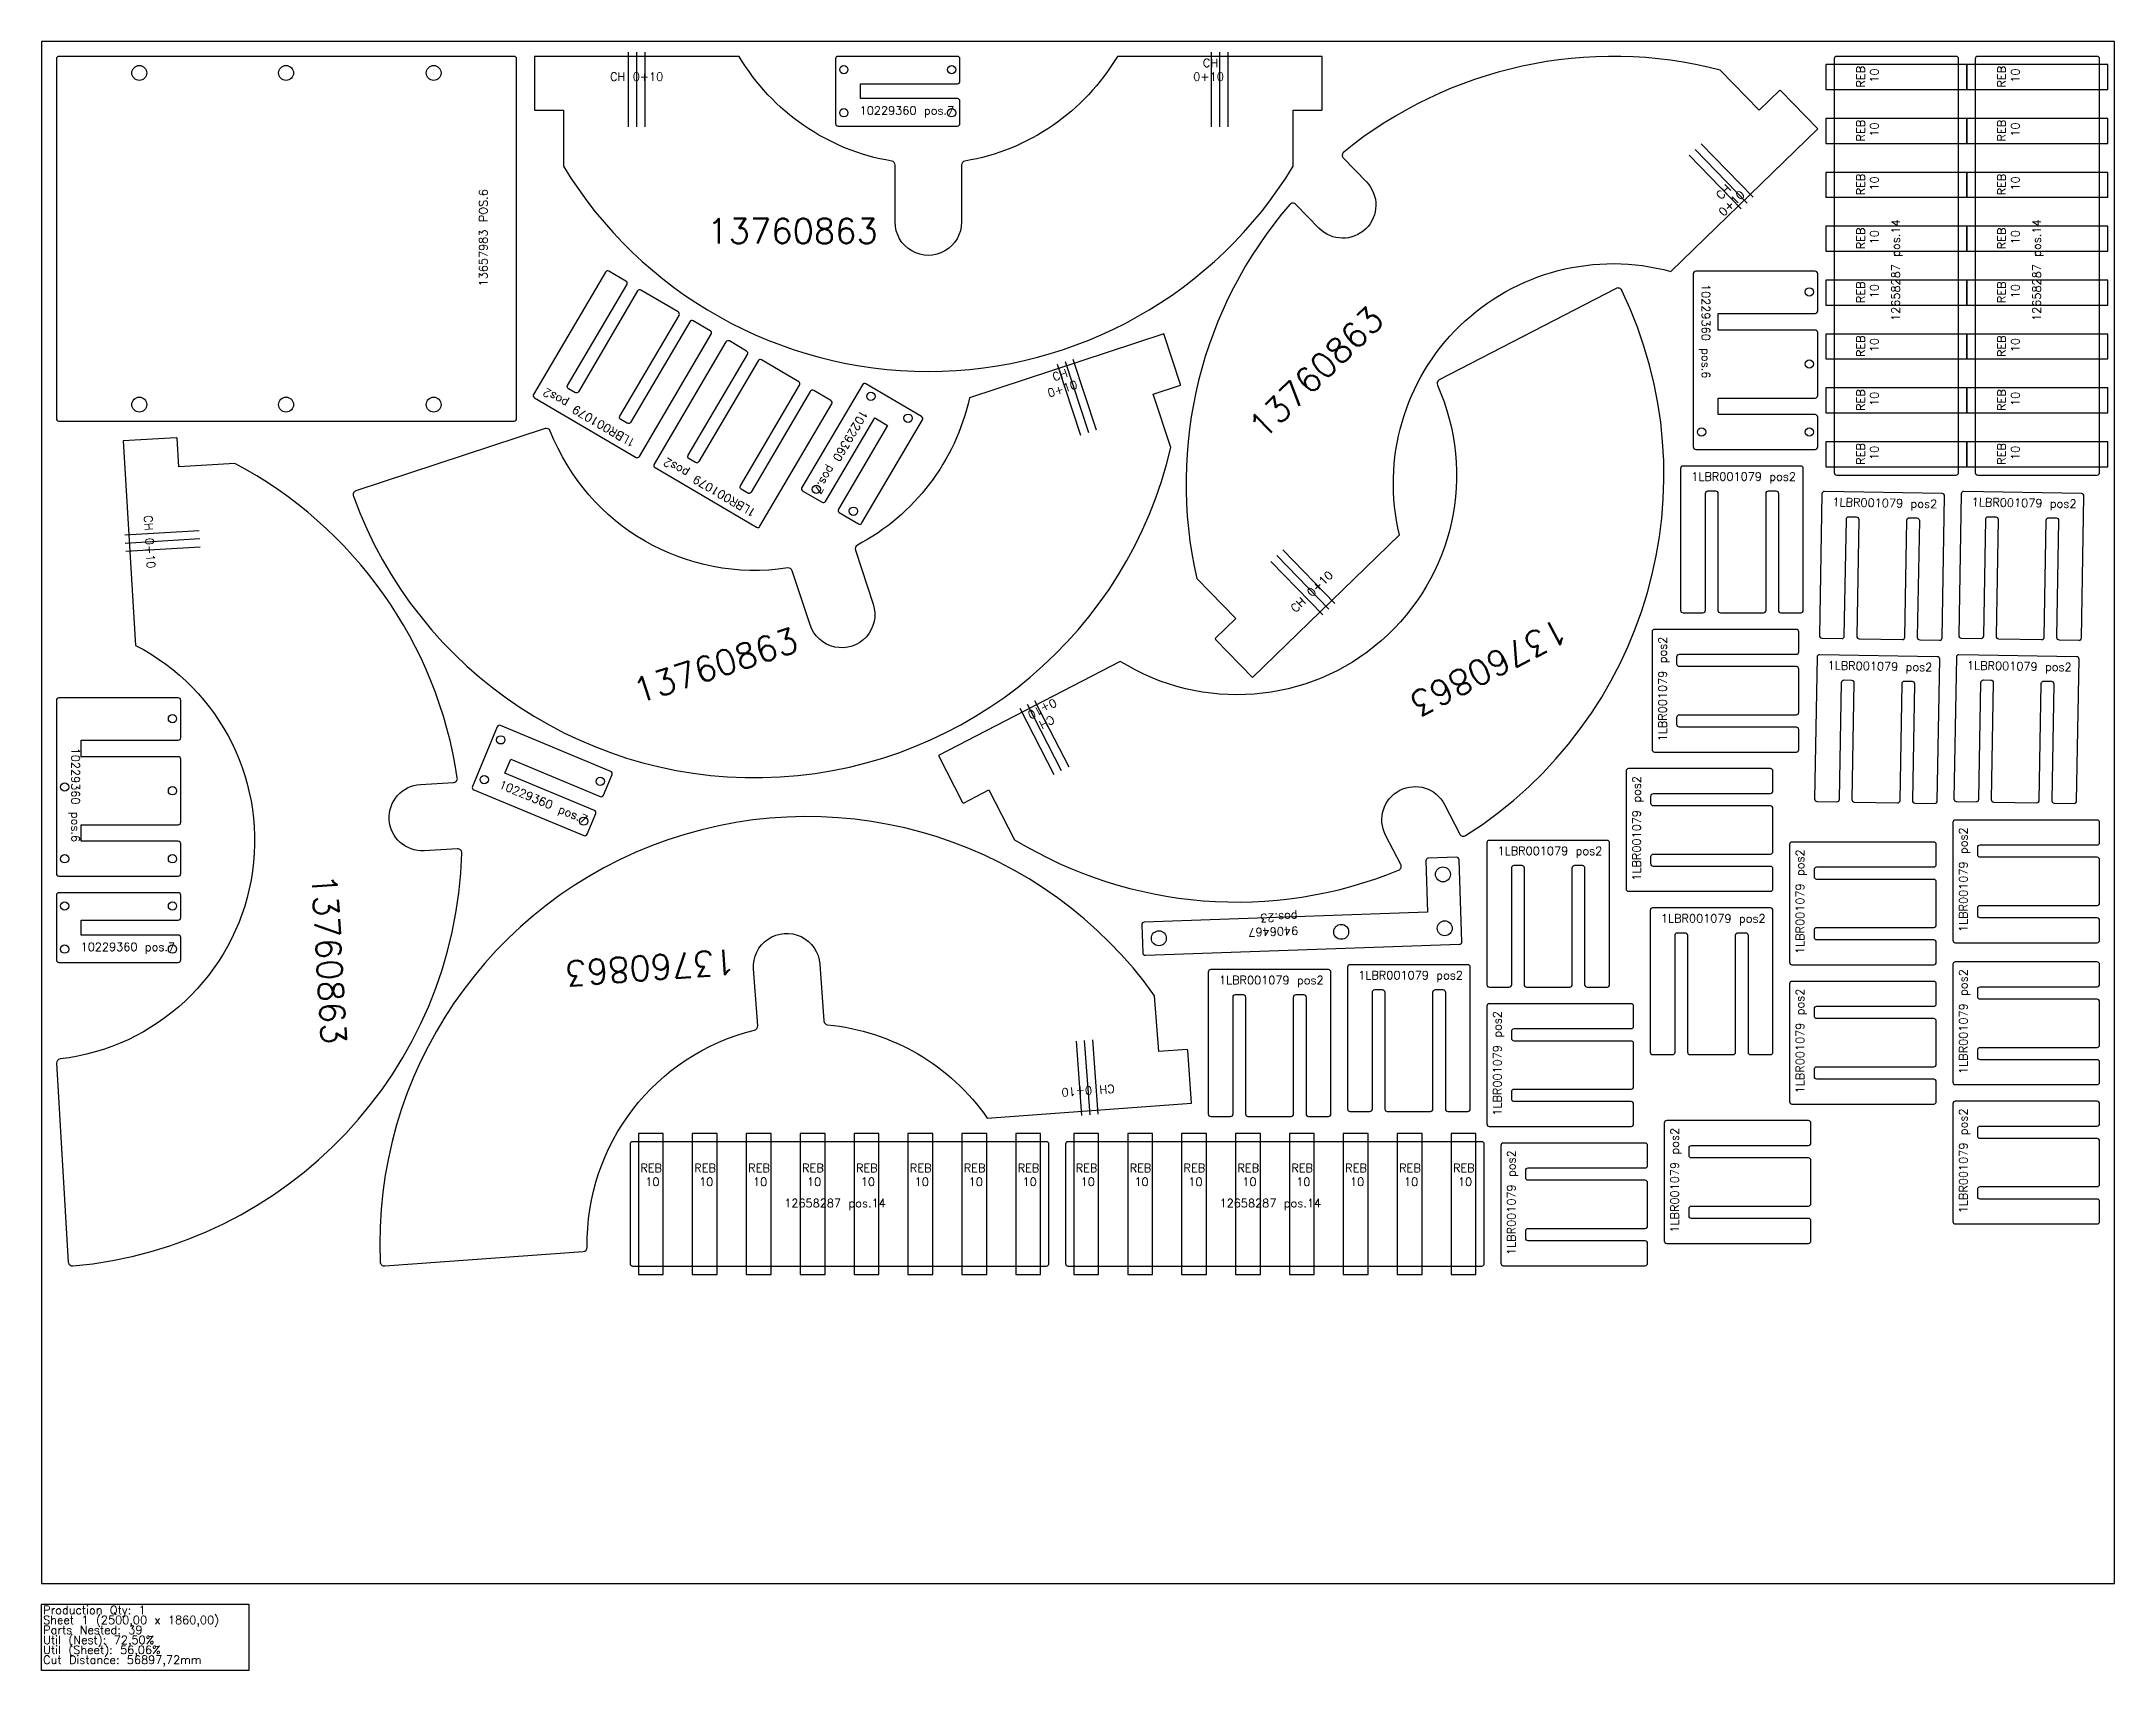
# Model space of a CAD drawing. Header units: millimetres. Extents: x 0 to 2500, y -105 to 1860.
import ezdxf

# ---------------------------------------------------------------- set-up
doc = ezdxf.new("R2010")
doc.units = ezdxf.units.MM
for name, color, linetype in [('10229360', 7, 'Continuous'), ('12658287', 7, 'Continuous'), ('13657983', 7, 'Continuous'), ('13760863', 7, 'Continuous'), ('1LBR001079', 7, 'Continuous'), ('Chanfro', 7, 'Continuous'), ('Des.', 7, 'Continuous'), ('Rebaixo', 6, 'Continuous'), ('sheet', 24, 'Continuous'), ('Stats', 7, 'Continuous'), ('Texto', 7, 'Continuous')]:
    doc.layers.add(name, color=color, linetype=linetype)
doc.styles.get("Standard").update_dxf_attribs({"font": 'txt.shx'})

msp = doc.modelspace()

# ---------------------------------------------------------------- linework, layer by layer
at = {"color": 231}
msp.add_circle((28, 960.7), 5, dxfattribs=at)
at = {"layer": '10229360', "color": 231}
for points in [[(1104.6, 1791), (987.6, 1791), (987.6, 1809), (1104.6, 1809, 0.414214), (1107.6, 1812), (1107.6, 1839, 0.414214), (1104.6, 1842), (960.6, 1842, 0.414214), (957.6, 1839), (957.6, 1761, 0.414214), (960.6, 1758), (1104.6, 1758, 0.414214), (1107.6, 1761), (1107.6, 1788, 0.414214)], [(2022, 1409.9), (2022, 1429.9), (2139, 1429.9, 0.414214), (2142, 1432.9), (2142, 1508.9, 0.414214), (2139, 1511.9), (2022, 1511.9), (2022, 1531.9), (2139, 1531.9, 0.414214), (2142, 1534.9), (2142, 1579.9, 0.414214), (2139, 1582.9), (1995, 1582.9, 0.414214), (1992, 1579.9), (1992, 1370.9, 0.414214), (1995, 1367.9), (2139, 1367.9, 0.414214), (2142, 1370.9), (2142, 1406.9, 0.414214), (2139, 1409.9)], [(945.5, 1305.1), (1004.8, 1406), (1020.3, 1396.9), (961, 1296, 0.414214), (962.1, 1291.9), (985.4, 1278.2, 0.414214), (989.5, 1279.3), (1062.4, 1403.5, 0.414214), (1061.4, 1407.6), (994.1, 1447.1, 0.414214), (990, 1446), (917.1, 1321.8, 0.414214), (918.1, 1317.7), (941.4, 1304.1, 0.414214)], [(48, 895.2), (48, 915.2), (165, 915.2, 0.414214), (168, 918.2), (168, 994.2, 0.414214), (165, 997.2), (48, 997.2), (48, 1017.2), (165, 1017.2, 0.414214), (168, 1020.2), (168, 1065.2, 0.414214), (165, 1068.2), (21, 1068.2, 0.414214), (18, 1065.2), (18, 856.2, 0.414214), (21, 853.2), (165, 853.2, 0.414214), (168, 856.2), (168, 892.2, 0.414214), (165, 895.2)], [(666.9, 932.5), (558.9, 977.6), (565.9, 994.2), (673.8, 949.1, 0.414214), (677.8, 950.7), (688.2, 975.7, 0.414214), (686.5, 979.6), (553.6, 1035, 0.414214), (549.7, 1033.4), (519.7, 961.4, 0.414214), (521.3, 957.5), (654.2, 902.1, 0.414214), (658.1, 903.7), (668.5, 928.6, 0.414214)], [(165, 782.2), (48, 782.2), (48, 800.2), (165, 800.2, 0.414214), (168, 803.2), (168, 830.2, 0.414214), (165, 833.2), (21, 833.2, 0.414214), (18, 830.2), (18, 752.2, 0.414214), (21, 749.2), (165, 749.2, 0.414214), (168, 752.2), (168, 779.2, 0.414214)]]:
    msp.add_lwpolyline(points, format="xyb", close=True, dxfattribs=at)
for centre in [(967.6, 1826), (1097.6, 1826), (967.6, 1774), (1097.6, 1774), (2132, 1557.9), (2132, 1470.9), (1000.3, 1431.9), (1045.1, 1405.5), (2002, 1388.9), (2132, 1388.9), (934.4, 1319.8), (979.2, 1293.4), (158, 1043.2), (553.9, 1017.6), (158, 956.2), (533.9, 969.6), (673.9, 967.5), (653.9, 919.5), (28, 874.2), (158, 874.2), (28, 817.2), (158, 817.2), (28, 765.2), (158, 765.2)]:
    msp.add_circle(centre, 5, dxfattribs=at)
at = {"layer": '12658287', "color": 6}
for points in [[(2312, 1340), (2312, 1839, 0.414214), (2309, 1842), (2165, 1842, 0.414214), (2162, 1839), (2162, 1340, 0.414214), (2165, 1337), (2309, 1337, 0.414214)], [(2482, 1340), (2482, 1839, 0.414214), (2479, 1842), (2335, 1842, 0.414214), (2332, 1839), (2332, 1340, 0.414214), (2335, 1337), (2479, 1337, 0.414214)], [(712.9, 382.9), (1211.9, 382.9, 0.414214), (1214.9, 385.9), (1214.9, 529.9, 0.414214), (1211.9, 532.9), (712.9, 532.9, 0.414214), (709.9, 529.9), (709.9, 385.9, 0.414214)], [(1237.9, 382.9), (1736.9, 382.9, 0.414214), (1739.9, 385.9), (1739.9, 529.9, 0.414214), (1736.9, 532.9), (1237.9, 532.9, 0.414214), (1234.9, 529.9), (1234.9, 385.9, 0.414214)]]:
    msp.add_lwpolyline(points, format="xyb", close=True, dxfattribs=at)
at = {"layer": '13657983', "color": 231}
msp.add_lwpolyline([(573, 1405), (573, 1839, 0.414214), (570, 1842), (21, 1842, 0.414214), (18, 1839), (18, 1405, 0.414214), (21, 1402), (570, 1402, 0.414214)], format="xyb", close=True, dxfattribs=at)
for centre in [(118, 1822), (295, 1822), (473, 1822), (118, 1422), (295, 1422), (473, 1422)]:
    msp.add_circle(centre, 9, dxfattribs=at)
at = {"layer": '13760863', "color": 231}
for points in [[(1509.5, 1777), (1544.1, 1777, 0.000528), (1544.5, 1778), (1544.5, 1842), (1297.5, 1842, -0.220687), (1113.6, 1715.7, 0.365977), (1109.5, 1710.8), (1109.5, 1642, -1.000001), (1029.5, 1642), (1029.5, 1710.8, 0.365977), (1025.3, 1715.7, -0.220687), (841.4, 1842), (594.5, 1842), (594.5, 1778, 0.000528), (594.9, 1777), (629.5, 1777), (629.5, 1709.4, 0.562208), (1509.5, 1709.4)], [(2096.4, 1801.1), (2071.6, 1777), (2024.5, 1825.5, 0.238363), (1570.5, 1726.6, 0.440334), (1570.1, 1719.2), (1597.9, 1690.5, -0.999999), (1540.6, 1634.8), (1512.7, 1663.5, 0.440334), (1505.3, 1663.3, 0.238363), (1393.2, 1212.3), (1440.3, 1163.8), (1415.5, 1139.7, 0.000528), (1415.9, 1138.7), (1460.5, 1092.8), (1637.7, 1264.9, -0.570088), (1964.8, 1582.7), (2142, 1754.7), (2097.4, 1800.6, 0.000528)], [(1081.6, 998.9), (1110.9, 942.1, 0.000528), (1111.8, 941.4), (1142.5, 957.3), (1173.6, 897.2, 0.238363), (1636.7, 860.4, 0.440334), (1639.3, 867.3), (1620.9, 902.8, -0.999999), (1692, 939.6), (1710.3, 904, 0.440334), (1717.5, 902.1, 0.380126), (1905.8, 1559.8, 0.422856), (1899, 1562.1), (1685.7, 1451.8, 0.398025), (1683.4, 1445.3, -0.741239), (1301, 1112.3)], [(1353.7, 1507.2), (1119.1, 1430, -0.220687), (983.9, 1252.5, 0.365977), (981.5, 1246.5), (1003, 1181.2, -1.000001), (927, 1156.2), (905.5, 1221.5, 0.365977), (900, 1224.9, -0.350299), (613.6, 1390.1, 0.398025), (607.3, 1393.1), (379.2, 1317.9, 0.422856), (376.1, 1311.5, 0.746767), (1361.9, 1370.3), (1340.7, 1434.5), (1373.6, 1445.4, 0.000528), (1373.7, 1446.4)], [(98.6, 1378.2), (113.3, 1131.6, -0.741239), (22.5, 632.7, 0.398025), (18.1, 627.5), (32.4, 387.7, 0.422856), (37.8, 383, 0.380126), (506.9, 881.1, 0.440334), (501.6, 886.2), (461.6, 883.9, -0.999999), (456.9, 963.7), (496.8, 966.1, 0.440334), (501.5, 971.8, 0.238363), (233.1, 1351.1), (165.6, 1347.1), (163.5, 1381.6, 0.000528), (162.5, 1382)], [(1387, 579.2), (1382.3, 643, 0.000528), (1381.8, 644), (1347.3, 641.5), (1342.4, 708.9, 0.746767), (408.5, 387.8, 0.422856), (413.9, 383), (653.4, 400.5, 0.398025), (658.1, 405.5, -0.350299), (860, 667.5, 0.365977), (863.8, 672.7), (858.8, 741.3, -1.000001), (938.6, 747.1), (943.6, 678.5, 0.365977), (948.1, 673.9, -0.220687), (1140.6, 561.3)]]:
    msp.add_lwpolyline(points, format="xyb", close=True, dxfattribs=at)
at = {"layer": '1LBR001079', "color": 231}
for points in [[(717, 1358.3, 0.414214), (721.1, 1359.4), (807.7, 1506.8, 0.414214), (806.6, 1510.9), (785.9, 1523.1, 0.414214), (781.8, 1522), (710.4, 1400.4, -0.414214), (706.3, 1399.4), (698.5, 1403.9, -0.414214), (697.5, 1408), (768.9, 1529.6, 0.414214), (767.8, 1533.7), (723, 1560.1, 0.414214), (718.9, 1559), (647.5, 1437.4, -0.414214), (643.4, 1436.4), (635.6, 1440.9, -0.414214), (634.5, 1445), (705.9, 1566.6, 0.414214), (704.9, 1570.7), (684.2, 1582.9, 0.414214), (680.1, 1581.8), (593.5, 1434.3, 0.414214), (594.5, 1430.2)], [(862.4, 1274.2, 0.414214), (866.5, 1275.2), (953.1, 1422.7, 0.414214), (952, 1426.8), (931.3, 1438.9, 0.414214), (927.2, 1437.9), (855.8, 1316.3, -0.414214), (851.7, 1315.2), (843.9, 1319.8, -0.414214), (842.9, 1323.9), (914.3, 1445.5, 0.414214), (913.2, 1449.6), (868.4, 1475.9, 0.414214), (864.3, 1474.8), (792.9, 1353.3, -0.414214), (788.8, 1352.2), (781, 1356.7, -0.414214), (779.9, 1360.9), (851.3, 1482.4, 0.414214), (850.3, 1486.5), (829.6, 1498.7, 0.414214), (825.5, 1497.6), (738.9, 1350.2, 0.414214), (739.9, 1346.1)], [(1979.7, 1347.9, 0.414214), (1976.7, 1344.9), (1976.7, 1173.9, 0.414214), (1979.7, 1170.9), (2003.7, 1170.9, 0.414214), (2006.7, 1173.9), (2006.7, 1314.9, -0.414214), (2009.7, 1317.9), (2018.7, 1317.9, -0.414214), (2021.7, 1314.9), (2021.7, 1173.9, 0.414214), (2024.7, 1170.9), (2076.7, 1170.9, 0.414214), (2079.7, 1173.9), (2079.7, 1314.9, -0.414214), (2082.7, 1317.9), (2091.7, 1317.9, -0.414214), (2094.7, 1314.9), (2094.7, 1173.9, 0.414214), (2097.7, 1170.9), (2121.7, 1170.9, 0.414214), (2124.7, 1173.9), (2124.7, 1344.9, 0.414214), (2121.7, 1347.9)], [(2150.2, 1317.2, 0.414214), (2147.1, 1314.3), (2144.1, 1143.3, 0.414214), (2147.1, 1140.3), (2171.1, 1139.8, 0.414214), (2174.1, 1142.8), (2176.6, 1283.8, -0.414214), (2179.6, 1286.7), (2188.6, 1286.6, -0.414214), (2191.6, 1283.5), (2189.1, 1142.5, 0.414214), (2192.1, 1139.5), (2244.1, 1138.6, 0.414214), (2247.1, 1141.5), (2249.6, 1282.5, -0.414214), (2252.6, 1285.4), (2261.6, 1285.3, -0.414214), (2264.6, 1282.2), (2262.1, 1141.3, 0.414214), (2265.1, 1138.2), (2289.1, 1137.8, 0.414214), (2292.1, 1140.7), (2295.1, 1311.7, 0.414214), (2292.2, 1314.8)], [(2318.2, 1317.3, 0.414214), (2315.2, 1314.3), (2312.2, 1143.3, 0.414214), (2315.1, 1140.3), (2339.1, 1139.9, 0.414214), (2342.2, 1142.8), (2344.6, 1283.8, -0.414214), (2347.7, 1286.8), (2356.7, 1286.6, -0.414214), (2359.6, 1283.5), (2357.2, 1142.6, 0.414214), (2360.1, 1139.5), (2412.1, 1138.6, 0.414214), (2415.2, 1141.6), (2417.6, 1282.5, -0.414214), (2420.7, 1285.5), (2429.7, 1285.3, -0.414214), (2432.6, 1282.3), (2430.1, 1141.3, 0.414214), (2433.1, 1138.2), (2457.1, 1137.8, 0.414214), (2460.1, 1140.8), (2463.1, 1311.7, 0.414214), (2460.2, 1314.8)], [(1942.3, 1005.9, 0.414214), (1945.3, 1002.9), (2116.3, 1002.9, 0.414214), (2119.3, 1005.9), (2119.3, 1029.9, 0.414214), (2116.3, 1032.9), (1975.3, 1032.9, -0.414214), (1972.3, 1035.9), (1972.3, 1044.9, -0.414214), (1975.3, 1047.9), (2116.3, 1047.9, 0.414214), (2119.3, 1050.9), (2119.3, 1102.9, 0.414214), (2116.3, 1105.9), (1975.3, 1105.9, -0.414214), (1972.3, 1108.9), (1972.3, 1117.9, -0.414214), (1975.3, 1120.9), (2116.3, 1120.9, 0.414214), (2119.3, 1123.9), (2119.3, 1147.9, 0.414214), (2116.3, 1150.9), (1945.3, 1150.9, 0.414214), (1942.3, 1147.9)], [(2144.3, 1120.3, 0.414214), (2141.3, 1117.4), (2138.3, 946.4, 0.414214), (2141.2, 943.3), (2165.2, 942.9, 0.414214), (2168.3, 945.9), (2170.7, 1086.8, -0.414214), (2173.8, 1089.8), (2182.8, 1089.6, -0.414214), (2185.7, 1086.6), (2183.3, 945.6, 0.414214), (2186.2, 942.5), (2238.2, 941.6, 0.414214), (2241.3, 944.6), (2243.7, 1085.6, -0.414214), (2246.8, 1088.5), (2255.8, 1088.4, -0.414214), (2258.7, 1085.3), (2256.3, 944.3, 0.414214), (2259.2, 941.3), (2283.2, 940.9, 0.414214), (2286.3, 943.8), (2289.2, 1114.8, 0.414214), (2286.3, 1117.8)], [(2312.3, 1120.3, 0.414214), (2309.3, 1117.4), (2306.3, 946.4, 0.414214), (2309.2, 943.4), (2333.2, 943, 0.414214), (2336.3, 945.9), (2338.8, 1086.9, -0.414214), (2341.8, 1089.8), (2350.8, 1089.7, -0.414214), (2353.8, 1086.6), (2351.3, 945.6, 0.414214), (2354.2, 942.6), (2406.2, 941.7, 0.414214), (2409.3, 944.6), (2411.7, 1085.6, -0.414214), (2414.8, 1088.5), (2423.8, 1088.4, -0.414214), (2426.7, 1085.3), (2424.3, 944.4, 0.414214), (2427.2, 941.3), (2451.2, 940.9, 0.414214), (2454.3, 943.8), (2457.3, 1114.8, 0.414214), (2454.3, 1117.9)], [(1911, 837.9, 0.414214), (1914, 834.9), (2085, 834.9, 0.414214), (2088, 837.9), (2088, 861.9, 0.414214), (2085, 864.9), (1944, 864.9, -0.414214), (1941, 867.9), (1941, 876.9, -0.414214), (1944, 879.9), (2085, 879.9, 0.414214), (2088, 882.9), (2088, 934.9, 0.414214), (2085, 937.9), (1944, 937.9, -0.414214), (1941, 940.9), (1941, 949.9, -0.414214), (1944, 952.9), (2085, 952.9, 0.414214), (2088, 955.9), (2088, 979.9, 0.414214), (2085, 982.9), (1914, 982.9, 0.414214), (1911, 979.9)], [(2305, 775.9, 0.414214), (2308, 772.9), (2479, 772.9, 0.414214), (2482, 775.9), (2482, 799.9, 0.414214), (2479, 802.9), (2338, 802.9, -0.414214), (2335, 805.9), (2335, 814.9, -0.414214), (2338, 817.9), (2479, 817.9, 0.414214), (2482, 820.9), (2482, 872.9, 0.414214), (2479, 875.9), (2338, 875.9, -0.414214), (2335, 878.9), (2335, 887.9, -0.414214), (2338, 890.9), (2479, 890.9, 0.414214), (2482, 893.9), (2482, 917.9, 0.414214), (2479, 920.9), (2308, 920.9, 0.414214), (2305, 917.9)], [(1746, 896.3, 0.414214), (1743, 893.3), (1743, 722.3, 0.414214), (1746, 719.3), (1770, 719.3, 0.414214), (1773, 722.3), (1773, 863.3, -0.414214), (1776, 866.3), (1785, 866.3, -0.414214), (1788, 863.3), (1788, 722.3, 0.414214), (1791, 719.3), (1843, 719.3, 0.414214), (1846, 722.3), (1846, 863.3, -0.414214), (1849, 866.3), (1858, 866.3, -0.414214), (1861, 863.3), (1861, 722.3, 0.414214), (1864, 719.3), (1888, 719.3, 0.414214), (1891, 722.3), (1891, 893.3, 0.414214), (1888, 896.3)], [(2108, 749.3, 0.414214), (2111, 746.3), (2282, 746.3, 0.414214), (2285, 749.3), (2285, 773.3, 0.414214), (2282, 776.3), (2141, 776.3, -0.414214), (2138, 779.3), (2138, 788.3, -0.414214), (2141, 791.3), (2282, 791.3, 0.414214), (2285, 794.3), (2285, 846.3, 0.414214), (2282, 849.3), (2141, 849.3, -0.414214), (2138, 852.3), (2138, 861.3, -0.414214), (2141, 864.3), (2282, 864.3, 0.414214), (2285, 867.3), (2285, 891.3, 0.414214), (2282, 894.3), (2111, 894.3, 0.414214), (2108, 891.3)], [(1943, 814.9, 0.414214), (1940, 811.9), (1940, 640.9, 0.414214), (1943, 637.9), (1967, 637.9, 0.414214), (1970, 640.9), (1970, 781.9, -0.414214), (1973, 784.9), (1982, 784.9, -0.414214), (1985, 781.9), (1985, 640.9, 0.414214), (1988, 637.9), (2040, 637.9, 0.414214), (2043, 640.9), (2043, 781.9, -0.414214), (2046, 784.9), (2055, 784.9, -0.414214), (2058, 781.9), (2058, 640.9, 0.414214), (2061, 637.9), (2085, 637.9, 0.414214), (2088, 640.9), (2088, 811.9, 0.414214), (2085, 814.9)], [(1410, 740.4, 0.414214), (1407, 737.4), (1407, 566.4, 0.414214), (1410, 563.4), (1434, 563.4, 0.414214), (1437, 566.4), (1437, 707.4, -0.414214), (1440, 710.4), (1449, 710.4, -0.414214), (1452, 707.4), (1452, 566.4, 0.414214), (1455, 563.4), (1507, 563.4, 0.414214), (1510, 566.4), (1510, 707.4, -0.414214), (1513, 710.4), (1522, 710.4, -0.414214), (1525, 707.4), (1525, 566.4, 0.414214), (1528, 563.4), (1552, 563.4, 0.414214), (1555, 566.4), (1555, 737.4, 0.414214), (1552, 740.4)], [(1578, 746.3, 0.414214), (1575, 743.3), (1575, 572.3, 0.414214), (1578, 569.3), (1602, 569.3, 0.414214), (1605, 572.3), (1605, 713.3, -0.414214), (1608, 716.3), (1617, 716.3, -0.414214), (1620, 713.3), (1620, 572.3, 0.414214), (1623, 569.3), (1675, 569.3, 0.414214), (1678, 572.3), (1678, 713.3, -0.414214), (1681, 716.3), (1690, 716.3, -0.414214), (1693, 713.3), (1693, 572.3, 0.414214), (1696, 569.3), (1720, 569.3, 0.414214), (1723, 572.3), (1723, 743.3, 0.414214), (1720, 746.3)], [(2108, 581.3, 0.414214), (2111, 578.3), (2282, 578.3, 0.414214), (2285, 581.3), (2285, 605.3, 0.414214), (2282, 608.3), (2141, 608.3, -0.414214), (2138, 611.3), (2138, 620.3, -0.414214), (2141, 623.3), (2282, 623.3, 0.414214), (2285, 626.3), (2285, 678.3, 0.414214), (2282, 681.3), (2141, 681.3, -0.414214), (2138, 684.3), (2138, 693.3, -0.414214), (2141, 696.3), (2282, 696.3, 0.414214), (2285, 699.3), (2285, 723.3, 0.414214), (2282, 726.3), (2111, 726.3, 0.414214), (2108, 723.3)], [(2305, 604.7, 0.414214), (2308, 601.7), (2479, 601.7, 0.414214), (2482, 604.7), (2482, 628.7, 0.414214), (2479, 631.7), (2338, 631.7, -0.414214), (2335, 634.7), (2335, 643.7, -0.414214), (2338, 646.7), (2479, 646.7, 0.414214), (2482, 649.7), (2482, 701.7, 0.414214), (2479, 704.7), (2338, 704.7, -0.414214), (2335, 707.7), (2335, 716.7, -0.414214), (2338, 719.7), (2479, 719.7, 0.414214), (2482, 722.7), (2482, 746.7, 0.414214), (2479, 749.7), (2308, 749.7, 0.414214), (2305, 746.7)], [(1743, 554.3, 0.414214), (1746, 551.3), (1917, 551.3, 0.414214), (1920, 554.3), (1920, 578.3, 0.414214), (1917, 581.3), (1776, 581.3, -0.414214), (1773, 584.3), (1773, 593.3, -0.414214), (1776, 596.3), (1917, 596.3, 0.414214), (1920, 599.3), (1920, 651.3, 0.414214), (1917, 654.3), (1776, 654.3, -0.414214), (1773, 657.3), (1773, 666.3, -0.414214), (1776, 669.3), (1917, 669.3, 0.414214), (1920, 672.3), (1920, 696.3, 0.414214), (1917, 699.3), (1746, 699.3, 0.414214), (1743, 696.3)], [(2305, 436.7, 0.414214), (2308, 433.7), (2479, 433.7, 0.414214), (2482, 436.7), (2482, 460.7, 0.414214), (2479, 463.7), (2338, 463.7, -0.414214), (2335, 466.7), (2335, 475.7, -0.414214), (2338, 478.7), (2479, 478.7, 0.414214), (2482, 481.7), (2482, 533.7, 0.414214), (2479, 536.7), (2338, 536.7, -0.414214), (2335, 539.7), (2335, 548.7, -0.414214), (2338, 551.7), (2479, 551.7, 0.414214), (2482, 554.7), (2482, 578.7, 0.414214), (2479, 581.7), (2308, 581.7, 0.414214), (2305, 578.7)], [(1956.9, 413.3, 0.414214), (1959.9, 410.3), (2130.9, 410.3, 0.414214), (2133.9, 413.3), (2133.9, 437.3, 0.414214), (2130.9, 440.3), (1989.9, 440.3, -0.414214), (1986.9, 443.3), (1986.9, 452.3, -0.414214), (1989.9, 455.3), (2130.9, 455.3, 0.414214), (2133.9, 458.3), (2133.9, 510.3, 0.414214), (2130.9, 513.3), (1989.9, 513.3, -0.414214), (1986.9, 516.3), (1986.9, 525.3, -0.414214), (1989.9, 528.3), (2130.9, 528.3, 0.414214), (2133.9, 531.3), (2133.9, 555.3, 0.414214), (2130.9, 558.3), (1959.9, 558.3, 0.414214), (1956.9, 555.3)], [(1759.9, 386.3, 0.414214), (1762.9, 383.3), (1933.9, 383.3, 0.414214), (1936.9, 386.3), (1936.9, 410.3, 0.414214), (1933.9, 413.3), (1792.9, 413.3, -0.414214), (1789.9, 416.3), (1789.9, 425.3, -0.414214), (1792.9, 428.3), (1933.9, 428.3, 0.414214), (1936.9, 431.3), (1936.9, 483.3, 0.414214), (1933.9, 486.3), (1792.9, 486.3, -0.414214), (1789.9, 489.3), (1789.9, 498.3, -0.414214), (1792.9, 501.3), (1933.9, 501.3, 0.414214), (1936.9, 504.3), (1936.9, 528.3, 0.414214), (1933.9, 531.3), (1762.9, 531.3, 0.414214), (1759.9, 528.3)]]:
    msp.add_lwpolyline(points, format="xyb", close=True, dxfattribs=at)
at = {"layer": 'Chanfro', "color": 231}
for p, q in [((708, 1757), (708, 1847)), ((718, 1757), (718, 1847)), ((728, 1757), (728, 1847)), ((1411, 1757), (1411, 1847)), ((1421, 1757), (1421, 1847)), ((1431, 1757), (1431, 1847)), ((1994.2, 1729.7), (2056.9, 1665.1)), ((2001.4, 1736.6), (2064.1, 1672.1)), ((1987, 1722.7), (2049.7, 1658.1)), ((1272.5, 1391), (1244.3, 1476.5)), ((1253.5, 1384.7), (1225.3, 1470.2)), ((1263, 1387.9), (1234.8, 1473.4)), ((190.2, 1269.9), (100.4, 1264.6)), ((190.8, 1260), (101, 1254.6)), ((191.4, 1250), (101.6, 1244.6)), ((1482.7, 1232.9), (1545.4, 1168.3)), ((1489.9, 1239.8), (1552.6, 1175.3)), ((1497.1, 1246.8), (1559.8, 1182.2)), ((1221.4, 975.5), (1180.1, 1055.5)), ((1230.3, 980.1), (1189, 1060.1)), ((1239.2, 984.7), (1197.9, 1064.7)), ((1247.7, 654.3), (1254.2, 564.5)), ((1257.6, 655), (1264.2, 565.2)), ((1267.6, 655.7), (1274.1, 566))]:
    msp.add_line(p, q, dxfattribs=at)
at = {"layer": 'Des.', "color": 231}
msp.add_lwpolyline([(1671.6, 809.6), (1329.8, 797.7, 0.414214), (1327, 794.6), (1328.1, 760.6, 0.414214), (1331.2, 757.7), (1710, 771, 0.414214), (1712.9, 774.1), (1709.5, 873, 0.414214), (1706.3, 875.9), (1672.4, 874.7, 0.414214), (1669.5, 871.6)], format="xyb", close=True, dxfattribs=at)
for centre in [(1690.1, 855.3), (1347.5, 778.3), (1567.4, 786), (1692.3, 790.3)]:
    msp.add_circle(centre, 9, dxfattribs=at)
at = {"layer": 'Rebaixo', "color": 6, "linetype": 'Continuous', "lineweight": 25}
for points in [[(2322, 1802), (2322, 1832), (2152, 1832), (2152, 1802)], [(2492, 1802), (2492, 1832), (2322, 1832), (2322, 1802)], [(2322, 1737), (2322, 1767), (2152, 1767), (2152, 1737)], [(2492, 1737), (2492, 1767), (2322, 1767), (2322, 1737)], [(2322, 1672), (2322, 1702), (2152, 1702), (2152, 1672)], [(2492, 1672), (2492, 1702), (2322, 1702), (2322, 1672)], [(2322, 1607), (2322, 1637), (2152, 1637), (2152, 1607)], [(2492, 1607), (2492, 1637), (2322, 1637), (2322, 1607)], [(2322, 1542), (2322, 1572), (2152, 1572), (2152, 1542)], [(2492, 1542), (2492, 1572), (2322, 1572), (2322, 1542)], [(2322, 1477), (2322, 1507), (2152, 1507), (2152, 1477)], [(2492, 1477), (2492, 1507), (2322, 1507), (2322, 1477)], [(2322, 1412), (2322, 1442), (2152, 1442), (2152, 1412)], [(2492, 1412), (2492, 1442), (2322, 1442), (2322, 1412)], [(2322, 1347), (2322, 1377), (2152, 1377), (2152, 1347)], [(2492, 1347), (2492, 1377), (2322, 1377), (2322, 1347)], [(719.9, 372.9), (749.9, 372.9), (749.9, 542.9), (719.9, 542.9)], [(784.9, 372.9), (814.9, 372.9), (814.9, 542.9), (784.9, 542.9)], [(849.9, 372.9), (879.9, 372.9), (879.9, 542.9), (849.9, 542.9)], [(914.9, 372.9), (944.9, 372.9), (944.9, 542.9), (914.9, 542.9)], [(979.9, 372.9), (1009.9, 372.9), (1009.9, 542.9), (979.9, 542.9)], [(1044.9, 372.9), (1074.9, 372.9), (1074.9, 542.9), (1044.9, 542.9)], [(1109.9, 372.9), (1139.9, 372.9), (1139.9, 542.9), (1109.9, 542.9)], [(1174.9, 372.9), (1204.9, 372.9), (1204.9, 542.9), (1174.9, 542.9)], [(1244.9, 372.9), (1274.9, 372.9), (1274.9, 542.9), (1244.9, 542.9)], [(1309.9, 372.9), (1339.9, 372.9), (1339.9, 542.9), (1309.9, 542.9)], [(1374.9, 372.9), (1404.9, 372.9), (1404.9, 542.9), (1374.9, 542.9)], [(1439.9, 372.9), (1469.9, 372.9), (1469.9, 542.9), (1439.9, 542.9)], [(1504.9, 372.9), (1534.9, 372.9), (1534.9, 542.9), (1504.9, 542.9)], [(1569.9, 372.9), (1599.9, 372.9), (1599.9, 542.9), (1569.9, 542.9)], [(1634.9, 372.9), (1664.9, 372.9), (1664.9, 542.9), (1634.9, 542.9)], [(1699.9, 372.9), (1729.9, 372.9), (1729.9, 542.9), (1699.9, 542.9)]]:
    msp.add_lwpolyline(points, close=True, dxfattribs=at)
at = {"layer": 'sheet', "color": 7}
msp.add_lwpolyline([(0, 0), (2500, 0), (2500, 1860), (0, 1860)], close=True, dxfattribs=at)
at = {"layer": 'Stats', "color": 151}
msp.add_lwpolyline([(0, -25), (250, -25), (250, -105), (0, -105), (0, -25)], close=True, dxfattribs=at)

# ---------------------------------------------------------------- texts
at = {"layer": 'Chanfro', "color": 231, "char_height": 10, "width": 64.286}
for s, insert, attachment_point in [('{\\W1.304335; }CH 0+10', (1389, 1812.5), 7), ('CH 0+10', (749.9, 1812.5), 9)]:
    msp.add_mtext(s, dxfattribs=dict(at, insert=insert, attachment_point=attachment_point))
for s, insert, attachment_point, rotation in [('{\\W1.304335; }CH 0+10', (2009.9, 1667.6), 1, 44.166), ('{\\W1.304335; }CH 0+10', (1215.2, 1430.6), 7, 18.2259), ('CH 0+10', (137.3, 1224.7), 3, 273.4059), ('CH 0+10', (1551.5, 1222.3), 3, 44.166), ('{\\W1.304335; }CH 0+10', (1233.2, 1044.1), 1, 207.3291), ('CH 0+10', (1229.8, 597.3), 9, 184.1649)]:
    msp.add_mtext(s, dxfattribs=dict(at, insert=insert, attachment_point=attachment_point, rotation=rotation))
at = {"layer": 'Rebaixo', "color": 6, "char_height": 10, "attachment_point": 1, "rotation": 90}
for insert in [(2188.7, 1799.8), (2358.7, 1799.8), (2188.7, 1734.8), (2358.7, 1734.8), (2188.7, 1669.8), (2358.7, 1669.8), (2188.7, 1604.8), (2358.7, 1604.8), (2188.7, 1539.8), (2358.7, 1539.8), (2188.7, 1474.8), (2358.7, 1474.8), (2188.7, 1409.8), (2358.7, 1409.8), (2188.7, 1344.8), (2358.7, 1344.8)]:
    msp.add_mtext_dynamic_manual_height_columns('{\\W0.416365; }REB\\P{\\W1.166365; }10', width=34.994, gutter_width=12.5, heights=[0], dxfattribs=dict(at, insert=insert))
at = {"layer": 'Rebaixo', "color": 6, "char_height": 10, "attachment_point": 1}
for insert in [(717.7, 506.2), (782.7, 506.2), (847.7, 506.2), (912.7, 506.2), (977.7, 506.2), (1042.7, 506.2), (1107.7, 506.2), (1172.7, 506.2), (1242.7, 506.2), (1307.7, 506.2), (1372.7, 506.2), (1437.7, 506.2), (1502.7, 506.2), (1567.7, 506.2), (1632.7, 506.2), (1697.7, 506.2)]:
    msp.add_mtext_dynamic_manual_height_columns('{\\W0.416365; }REB\\P{\\W1.166365; }10', width=34.994, gutter_width=12.5, heights=[0], dxfattribs=dict(at, insert=insert))
at = {"layer": 'Stats', "color": 60}
for s, p in [('Sheet 1 (2500,00 x 1860,00)', (2, -49)), ('Production Qty: 1', (2, -37)), ('Parts Nested: 39', (2, -61)), ('Util (Nest): 72,50%', (2, -73)), ('Util (Sheet): 56,06%', (2, -85)), ('Cut Distance: 56897,72mm', (2, -97))]:
    msp.add_text(s, height=10, dxfattribs=at).set_placement(p)
at = {"layer": 'Texto', "color": 231}
for s, insert, char_height, width, attachment_point in [('10229360 pos.7', (986.7, 1781.7), 10, 114.045, 1), ('13760863', (802.9, 1616.4), 30, 230.349, 7), ('10229360 pos.7', (47.2, 772.9), 10, 114.045, 1)]:
    msp.add_mtext(s, dxfattribs=dict(at, insert=insert, char_height=char_height, width=width, attachment_point=attachment_point))
for s, insert, char_height, width, attachment_point, rotation in [('13657983 POS.6', (527.8, 1564.5), 10, 120.844, 1, 90), ('10229360 pos.6', (2012.2, 1567.5), 10, 114.045, 1, 270), ('13760863', (1452.9, 1399.9), 30, 230.349, 1, 44.166), ('1LBR001079 pos2', (712.3, 1369.9), 10, 127.627, 1, 149.5681), ('10229360 pos.7', (997.2, 1411.4), 10, 114.045, 1, 239.5682), ('1LBR001079 pos2', (857.7, 1285.7), 10, 127.627, 1, 149.5681), ('1LBR001079 pos2', (1989.5, 1340.2), 10, 127.627, 1, 360), ('1LBR001079 pos2', (2159.9, 1309.4), 10, 127.627, 1, 359), ('1LBR001079 pos2', (2327.9, 1309.5), 10, 127.627, 1, 359), ('13760863', (719.9, 1061), 30, 230.349, 7, 18.2259), ('13760863', (1843.9, 1139), 30, 230.349, 1, 207.3291), ('1LBR001079 pos2', (1949.9, 1015.7), 10, 127.627, 1, 90), ('1LBR001079 pos2', (2154, 1112.5), 10, 127.627, 1, 359), ('1LBR001079 pos2', (2322.1, 1112.5), 10, 127.627, 1, 359), ('10229360 pos.6', (46.1, 1008.2), 10, 114.045, 1, 270), ('10229360 pos.7', (554.6, 969.3), 10, 114.045, 1, 337.357), ('1LBR001079 pos2', (1918.6, 847.7), 10, 127.627, 1, 90), ('1LBR001079 pos2', (2312.6, 785.7), 10, 127.627, 1, 90), ('1LBR001079 pos2', (1755.9, 888.7), 10, 127.627, 1, 0), ('1LBR001079 pos2', (2115.6, 759.2), 10, 127.627, 1, 90.0001), ('13760863', (367.9, 651.3), 30, 230.349, 3, 273.4059), ('9406467 pos.23', (1515.6, 782.4), 10, 101.669, 1, 182), ('1LBR001079 pos2', (1952.9, 807.2), 10, 127.627, 1, 0), ('13760863', (631, 750.4), 30, 230.349, 9, 184.1649), ('1LBR001079 pos2', (1419.9, 732.8), 10, 127.627, 1, 0), ('1LBR001079 pos2', (1587.9, 738.7), 10, 127.627, 1, 0), ('1LBR001079 pos2', (2312.6, 614.6), 10, 127.627, 1, 90), ('1LBR001079 pos2', (2115.6, 591.2), 10, 127.627, 1, 90), ('1LBR001079 pos2', (1750.6, 564.2), 10, 127.627, 1, 90), ('1LBR001079 pos2', (2312.6, 446.6), 10, 127.627, 1, 90), ('1LBR001079 pos2', (1964.5, 423.2), 10, 127.627, 1, 90), ('1LBR001079 pos2', (1767.5, 396.2), 10, 127.627, 1, 90)]:
    msp.add_mtext(s, dxfattribs=dict(at, insert=insert, char_height=char_height, width=width, attachment_point=attachment_point, rotation=rotation))
at = {"layer": 'Texto', "color": 6, "char_height": 10, "attachment_point": 1, "rotation": 90}
for insert in [(2231.1, 1522.8), (2401.1, 1522.8)]:
    msp.add_mtext_dynamic_manual_height_columns('12658287 pos.14', width=350.856, gutter_width=12.5, heights=[0], dxfattribs=dict(at, insert=insert))
at = {"layer": 'Texto', "color": 6, "char_height": 10, "attachment_point": 1}
for insert in [(895.7, 463.8), (1420.7, 463.8)]:
    msp.add_mtext_dynamic_manual_height_columns('12658287 pos.14', width=350.856, gutter_width=12.5, heights=[0], dxfattribs=dict(at, insert=insert))

doc.saveas('drawing.dxf')
